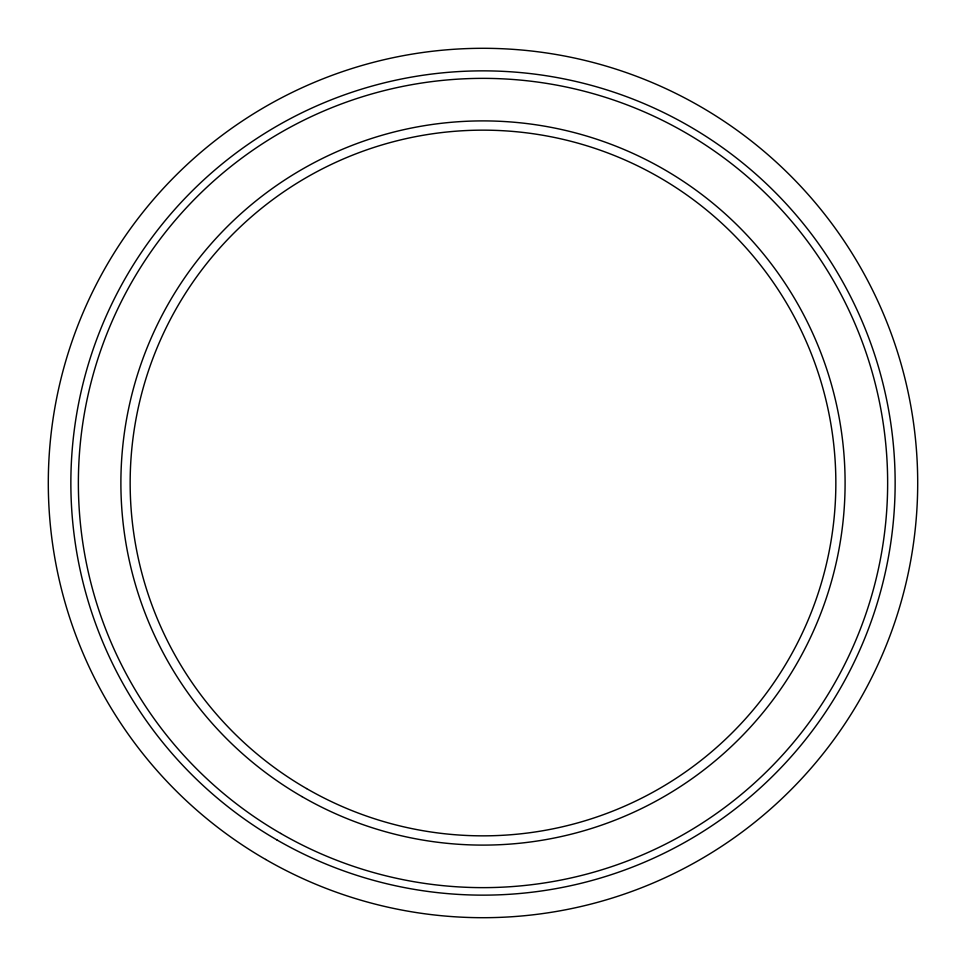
<?xml version="1.0" encoding="UTF-8"?>
<svg xmlns="http://www.w3.org/2000/svg" width="966" height="966" viewBox="0 0 966 966"><rect width="100%" height="100%" fill="white"/><g stroke="black" fill="none" stroke-linecap="round" stroke-linejoin="round"><path stroke-width="1.45" d="M265.65 859.462A434.7 434.7 0 0 0 917.7 483A434.7 434.7 0 0 0 265.65 106.538A434.7 434.7 0 0 0 265.65 859.462M276.928 839.925A412.144 412.144 0 0 0 895.144 483A412.144 412.144 0 0 0 276.928 126.075A412.144 412.144 0 0 0 276.928 839.925M280.683 833.429A404.645 404.645 0 0 0 887.645 483A404.645 404.645 0 0 0 280.683 132.571A404.645 404.645 0 0 0 280.683 833.429M301.947 796.588A362.093 362.093 0 0 0 845.093 483A362.093 362.093 0 0 0 301.947 169.412A362.093 362.093 0 0 0 301.947 796.588M306.572 788.57A352.844 352.844 0 0 0 835.844 483A352.844 352.844 0 0 0 306.572 177.43A352.844 352.844 0 0 0 306.572 788.57"/></g></svg>
